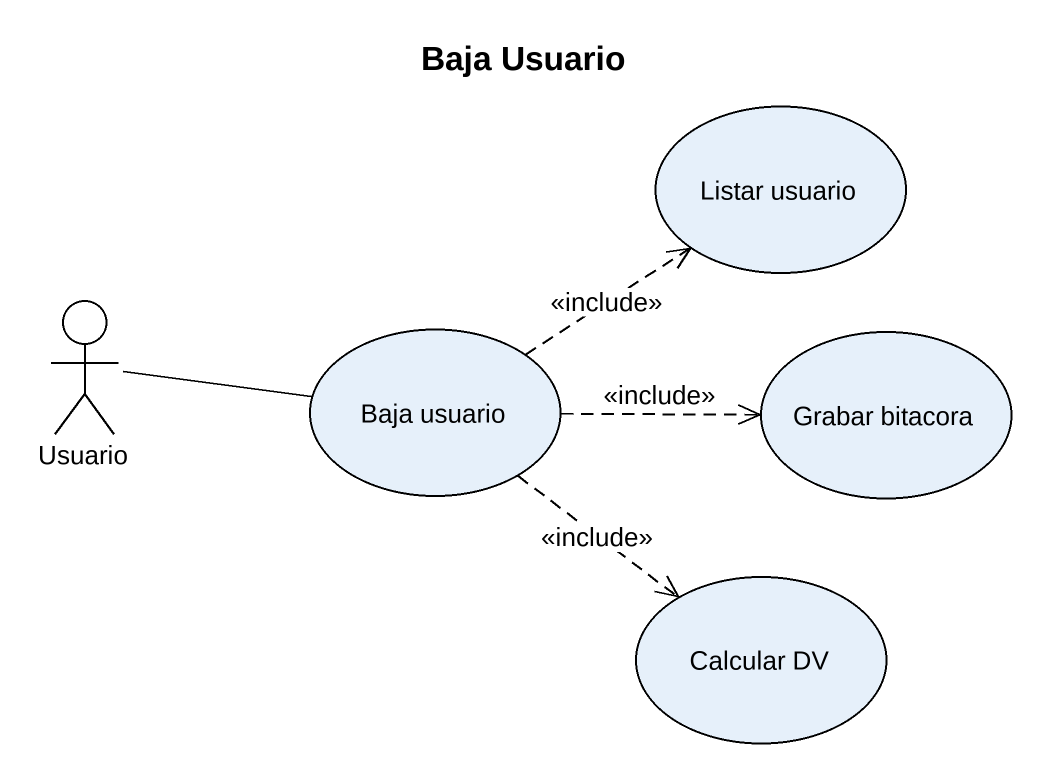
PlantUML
@startuml
title Baja Usuario
usecase "Listar usuario" as Listar_usuario
actor Usuario
usecase "Baja usuario" as Baja_usuario
usecase "Grabar bitacora" as Grabar_bitacora
usecase "Calcular DV" as Calcular_DV
Usuario -right- Baja_usuario
Baja_usuario .up.> Listar_usuario : <<include>>
Baja_usuario .right.> Grabar_bitacora : <<include>>
Baja_usuario ..> Calcular_DV : <<include>>
@enduml
